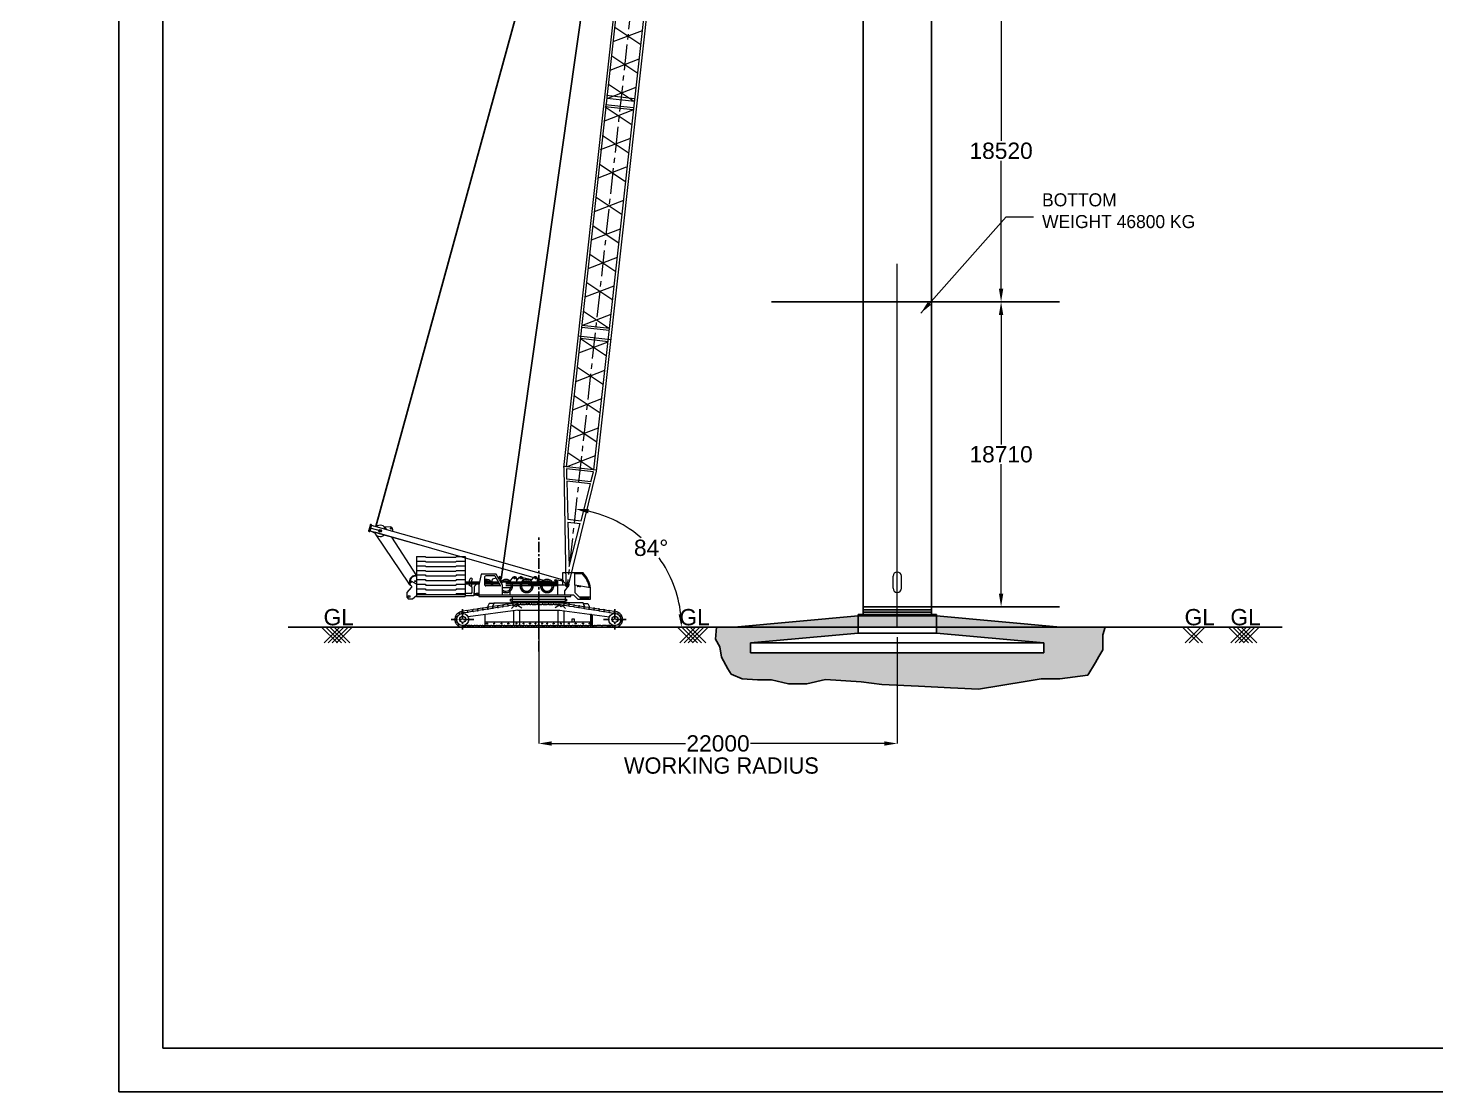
# Model space of a CAD drawing. Header units: millimetres. Extents: x -532461 to 503061443, y -184551 to 137919.
# Drawn here: x -285112 to -198734, y -184551 to -119306 of the extents above; entities that cross this region are included whole.
import ezdxf

# ---------------------------------------------------------------- set-up
doc = ezdxf.new("R2010")
doc.units = ezdxf.units.MM
doc.linetypes.add('CENTER', pattern=[50.8, 31.75, -6.35, 6.35, -6.35])
doc.linetypes.add('HIDDEN', pattern=[9.525, 6.35, -3.175])
doc.styles.get("Standard").update_dxf_attribs({"font": 'arial.ttf'})
doc.dimstyles.get("Standard").update_dxf_attribs({"dimtxt": 1000, "dimasz": 800, "dimexe": 0.18, "dimexo": 600, "dimgap": 100, "dimtad": 0, "dimtih": 1, "dimtoh": 1, "dimdec": 0, "dimzin": 0, "dimdsep": 46, "dimtxsty": 'Standard', "dimcen": 0.09, "dimadec": 0, "dimazin": 0, "dimtfac": 1, "dimtdec": 0, "dimtofl": 0, "dimtmove": 0, "dimatfit": 3, "dimfxl": 1, "dimtolj": 1, "dimtzin": 0, "dimlwd": 5, "dimlwe": 5, "dimarcsym": 0})
pattern_1 = [(37.5, (155281.204, 0), (-3.200063, 97.882647), [0, -77.216, 0, -86.36, 0, -82.55]), (7.5, (155281.2, 0), (89.904657, 143.36502), [0, -41.656, 0, -69.596, 0, -26.67]), (327.5, (155218.72, 0), (158.198474, 0.287437), [0, -25.4, 0, -91.44, 0, -119.38]), (317.5, (155218.72, 0), (152.71129, 44.585865), [0, -12.7, 0, -59.944, 0, -68.58])]

# ---------------------------------------------------------------- blocks, each defined once
blk = doc.blocks.new('*D22')
at = {"color": 0, "lineweight": 5, "ltscale": 50, "transparency": 16777216}
for p, q in [((-253780, -156654), (-253780, -163185)), ((-231780, -156654), (-231780, -163185)), ((-252980, -163184), (-244768, -163184)), ((-232580, -163184), (-240791, -163184))]:
    blk.add_line(p, q, dxfattribs=at)
at = {"color": 0, "ltscale": 50, "transparency": 16777216}
for points in [[(-252980, -163051), (-252980, -163318), (-253780, -163184)], [(-232580, -163051), (-232580, -163318), (-231780, -163184)]]:
    blk.add_solid(points, dxfattribs=at)
at = {"layer": 'Defpoints', "color": 0, "ltscale": 50, "transparency": 16777216}
for p in [(-253780, -156054), (-231780, -156054), (-253780, -163184)]:
    blk.add_point(p, dxfattribs=at)
at = {"color": 0, "ltscale": 50, "transparency": 16777216, "insert": (-242780, -163184), "char_height": 1000, "attachment_point": 5}
blk.add_mtext('\\A1;22000', dxfattribs=at)
blk = doc.blocks.new('LR 1400 2 crawler cran')
at = {"color": 7, "lineweight": 18, "ltscale": 50}
for p, q in [((-97753, 7457), (-97827, 7181)), ((-97682, 7438), (-97756, 7162)), ((-97062, 7112), (-97754, 7309)), ((-94757, 6273), (-97752, 7125)), ((-92946, 6126), (-97660, 7466)), ((-97654, 7097), (-97452, 6987)), ((-97557, 7437), (-97327, 7424)), ((-87109, 4095), (-97462, 7045)), ((-96915, 7402), (-96501, 7379)), ((-96865, 7351), (-96723, 7200)), ((-96371, 7235), (-96381, 7103)), ((-95367, 3924), (-97379, 6884)), ((-96436, 6753), (-94915, 4383)), ((-86021, 4152), (-92946, 6126)), ((-94915, 5563), (-94915, 3113)), ((-94915, 5563), (-94378, 5563)), ((-94915, 5279), (-94378, 5279)), ((-94378, 5563), (-94341, 5512)), ((-94378, 5279), (-94341, 5228)), ((-94341, 5512), (-92488, 5512)), ((-94341, 5228), (-92488, 5228)), ((-92451, 5563), (-92488, 5512)), ((-92451, 5279), (-92488, 5228)), ((-92451, 5563), (-91915, 5563)), ((-92451, 5279), (-91915, 5279)), ((-91915, 5563), (-91915, 3113)), ((-94915, 4995), (-94378, 4995)), ((-94915, 4711), (-94378, 4711)), ((-94915, 4427), (-94378, 4427)), ((-94378, 4995), (-94341, 4944)), ((-94378, 4711), (-94341, 4660)), ((-94378, 4427), (-94341, 4376)), ((-94341, 4944), (-92488, 4944)), ((-94341, 4660), (-92488, 4660)), ((-94341, 4376), (-92488, 4376)), ((-92451, 4995), (-92488, 4944)), ((-92451, 4711), (-92488, 4660)), ((-92451, 4427), (-92488, 4376)), ((-92451, 4995), (-91915, 4995)), ((-92451, 4711), (-91915, 4711)), ((-92451, 4427), (-91915, 4427)), ((-90931, 4487), (-91078, 3813)), ((-90017, 4487), (-90931, 4487)), ((-90707, 3804), (-90707, 4331)), ((-90116, 4378), (-90649, 4378)), ((-89752, 3792), (-90075, 4356)), ((-89632, 3811), (-90017, 4487)), ((-89909, 4298), (-89837, 4323)), ((-85937, 3813), (-85937, 4586)), ((-85937, 4586), (-84709, 4586)), ((-85191, 3813), (-85191, 4509)), ((-85191, 4509), (-84734, 4509)), ((-95487, 3349), (-95209, 3667)), ((-95324, 4015), (-95382, 3893)), ((-95365, 3835), (-95382, 3893)), ((-95209, 3748), (-95365, 3835)), ((-95324, 4015), (-95236, 4039)), ((-94915, 3859), (-95236, 4039)), ((-95209, 3748), (-95209, 3667)), ((-94915, 4143), (-94378, 4143)), ((-94915, 3859), (-94378, 3859)), ((-94915, 3575), (-94378, 3575)), ((-94378, 4143), (-94341, 4092)), ((-94378, 3859), (-94341, 3808)), ((-94378, 3575), (-94341, 3524)), ((-94341, 4092), (-92488, 4092)), ((-94341, 3808), (-92488, 3808)), ((-94341, 3524), (-92488, 3524)), ((-92451, 4143), (-92488, 4092)), ((-92451, 3859), (-92488, 3808)), ((-92451, 3575), (-92488, 3524)), ((-92451, 4143), (-91915, 4143)), ((-92451, 3859), (-91915, 3859)), ((-92451, 3575), (-91915, 3575)), ((-91038, 3994), (-91915, 3994)), ((-91668, 4072), (-91668, 3752)), ((-91509, 3674), (-91606, 3752)), ((-91561, 4254), (-91471, 4162)), ((-91540, 4065), (-91540, 3699)), ((-91509, 3674), (-91509, 3340)), ((-91375, 3674), (-91375, 3346)), ((-91078, 3813), (-91078, 3113)), ((-89868, 3994), (-90707, 3994)), ((-89771, 3760), (-90664, 3760)), ((-90272, 3994), (-90272, 4118)), ((-90219, 4191), (-90020, 4260)), ((-89737, 3995), (-89737, 4251)), ((-86258, 3994), (-89736, 3994)), ((-89632, 3208), (-89632, 3811)), ((-89632, 3652), (-89160, 3652)), ((-89160, 3208), (-89160, 3652)), ((-89149, 4058), (-88968, 4286)), ((-88769, 4058), (-88588, 4286)), ((-88769, 4227), (-88769, 3994)), ((-87818, 4137), (-88394, 4248)), ((-88389, 4227), (-88389, 3994)), ((-87881, 4058), (-87700, 4286)), ((-87501, 4227), (-87501, 3994)), ((-87198, 4018), (-87501, 4076)), ((-86062, 4076), (-86390, 4139)), ((-86258, 4048), (-86390, 4073)), ((-86258, 4051), (-86258, 3208)), ((-85808, 3460), (-85585, 3734)), ((-85808, 3208), (-85808, 3460)), ((-84222, 3632), (-85191, 3813)), ((-85191, 3813), (-85191, 3352)), ((-85018, 3747), (-84866, 3719)), ((-84885, 3712), (-84996, 3733)), ((-84888, 3733), (-84992, 3753)), ((-84871, 3738), (-84857, 3738)), ((-84866, 3701), (-84856, 3701)), ((-84857, 3738), (-84857, 3701)), ((-84222, 2954), (-84222, 3632)), ((-95487, 3044), (-95487, 3349)), ((-95487, 3044), (-95416, 2967)), ((-95416, 2967), (-95155, 2967)), ((-95155, 2967), (-94915, 3174)), ((-94915, 3291), (-94378, 3291)), ((-94915, 3240), (-91915, 3240)), ((-94915, 3113), (-91915, 3113)), ((-94378, 3291), (-94341, 3240)), ((-92451, 3291), (-92488, 3240)), ((-92451, 3291), (-91915, 3291)), ((-91398, 3151), (-91915, 3151)), ((-91567, 3283), (-91881, 3283)), ((-91398, 3346), (-91398, 3151)), ((-91398, 3346), (-91375, 3346)), ((-91398, 3248), (-91078, 3248)), ((-91350, 3296), (-91219, 3296)), ((-91350, 3200), (-91219, 3200)), ((-91175, 3314), (-91078, 3314)), ((-91175, 3183), (-91078, 3183)), ((-91078, 3208), (-85446, 3208)), ((-91078, 3113), (-90965, 3113)), ((-90965, 3113), (-85785, 3113)), ((-90454, 2688), (-90527, 2509)), ((-90191, 2688), (-90454, 2688)), ((-90154, 2660), (-90265, 2484)), ((-90191, 2688), (-90154, 2660)), ((-90154, 2728), (-88684, 2728)), ((-90154, 2728), (-90154, 2660)), ((-89343, 2630), (-89571, 2594)), ((-89290, 2545), (-89302, 2620)), ((-89035, 2679), (-89262, 2643)), ((-89155, 2943), (-85692, 2943)), ((-89155, 2943), (-89155, 2812)), ((-89053, 2812), (-89155, 2812)), ((-89082, 2701), (-89082, 2765)), ((-89053, 2765), (-89082, 2765)), ((-88882, 2593), (-89072, 2366)), ((-89053, 2812), (-85793, 2812)), ((-89053, 2765), (-85793, 2765)), ((-89045, 3113), (-89045, 2797)), ((-88981, 2594), (-88993, 2668)), ((-88780, 2719), (-88957, 2691)), ((-88756, 2613), (-88947, 2583)), ((-88822, 2602), (-88763, 2611)), ((-88763, 2611), (-88450, 2415)), ((-88725, 2781), (-88748, 2781)), ((-88741, 2725), (-88741, 2725)), ((-88727, 2634), (-88738, 2709)), ((-88725, 2781), (-88725, 2728)), ((-88725, 2781), (-86117, 2781)), ((-84688, 2728), (-88725, 2728)), ((-88620, 2727), (-88707, 2727)), ((-88620, 2619), (-88690, 2619)), ((-88526, 2710), (-88526, 2635)), ((-88432, 2727), (-88281, 2727)), ((-88432, 2619), (-88281, 2619)), ((-88187, 2710), (-88187, 2635)), ((-88187, 2710), (-88187, 2635)), ((-88094, 2727), (-87943, 2727)), ((-87943, 2619), (-88094, 2619)), ((-87849, 2710), (-87849, 2635)), ((-87755, 2727), (-87604, 2727)), ((-87755, 2619), (-87604, 2619)), ((-87510, 2710), (-87510, 2635)), ((-87510, 2710), (-87510, 2635)), ((-87266, 2727), (-87416, 2727)), ((-87416, 2619), (-87266, 2619)), ((-87172, 2710), (-87172, 2635)), ((-87078, 2727), (-86927, 2727)), ((-87078, 2619), (-86927, 2619)), ((-86833, 2710), (-86833, 2635)), ((-86833, 2710), (-86833, 2635)), ((-86739, 2727), (-86588, 2727)), ((-86739, 2619), (-86588, 2619)), ((-86495, 2710), (-86495, 2635)), ((-86401, 2727), (-86250, 2727)), ((-86401, 2619), (-86250, 2619)), ((-86079, 2611), (-86393, 2415)), ((-86156, 2635), (-86156, 2710)), ((-86156, 2619), (-86156, 2619)), ((-86117, 2781), (-86117, 2728)), ((-86094, 2781), (-86117, 2781)), ((-86090, 2613), (-85896, 2583)), ((-86075, 2721), (-85889, 2692)), ((-85961, 2593), (-85770, 2366)), ((-85861, 2594), (-85849, 2668)), ((-85807, 2679), (-85580, 2643)), ((-85692, 2812), (-85793, 2812)), ((-85765, 2765), (-85793, 2765)), ((-85785, 3113), (-85785, 2797)), ((-85785, 3113), (-85446, 3113)), ((-85765, 2701), (-85765, 2765)), ((-85692, 2943), (-85692, 2812)), ((-85552, 2545), (-85541, 2620)), ((-85499, 2630), (-85271, 2594)), ((-85446, 3113), (-85446, 3208)), ((-85446, 3208), (-85263, 3208)), ((-85263, 3208), (-85011, 2954)), ((-85191, 3352), (-84926, 3085)), ((-85011, 2954), (-84222, 2954)), ((-84926, 3085), (-84222, 3085)), ((-84860, 3085), (-84860, 2954)), ((-84860, 3022), (-84344, 3022)), ((-84688, 2728), (-84688, 2660)), ((-84651, 2688), (-84688, 2660)), ((-84688, 2660), (-84578, 2484)), ((-84651, 2688), (-84388, 2688)), ((-84388, 2688), (-84315, 2509)), ((-84344, 3085), (-84344, 2954)), ((-92415, 1848), (-92499, 1884)), ((-92254, 2045), (-92288, 2112)), ((-92064, 2108), (-92075, 2182)), ((-91811, 2240), (-92039, 2204)), ((-91786, 2134), (-91997, 2101)), ((-91757, 2155), (-91769, 2230)), ((-88694, 2268), (-91741, 1868)), ((-91503, 2289), (-91730, 2253)), ((-91478, 2183), (-91723, 2144)), ((-91449, 2204), (-91461, 2279)), ((-91194, 2337), (-91422, 2302)), ((-91169, 2231), (-91415, 2193)), ((-91141, 2253), (-91152, 2327)), ((-90886, 2386), (-91113, 2350)), ((-90861, 2280), (-91106, 2241)), ((-90832, 2302), (-90844, 2376)), ((-90577, 2435), (-90805, 2399)), ((-90553, 2329), (-90798, 2290)), ((-90707, 2004), (-90707, 1330)), ((-90524, 2350), (-90535, 2425)), ((-90527, 2509), (-90527, 2439)), ((-90269, 2484), (-90496, 2448)), ((-90244, 2378), (-90490, 2339)), ((-90215, 2399), (-90227, 2474)), ((-89960, 2532), (-90188, 2496)), ((-89936, 2426), (-90181, 2388)), ((-89907, 2448), (-89919, 2522)), ((-89652, 2581), (-89879, 2545)), ((-89628, 2475), (-89873, 2436)), ((-89598, 2497), (-89610, 2571)), ((-89596, 2480), (-89596, 2480)), ((-89318, 2524), (-89564, 2485)), ((-89287, 2529), (-89287, 2529)), ((-89010, 2573), (-89256, 2534)), ((-88979, 2577), (-88979, 2578)), ((-88953, 2234), (-88953, 1323)), ((-88694, 2268), (-86114, 2268)), ((-88583, 2268), (-88583, 1321)), ((-86242, 2268), (-86242, 1321)), ((-86132, 2268), (-83067, 1865)), ((-85872, 2234), (-85872, 1323)), ((-85832, 2572), (-85587, 2534)), ((-85523, 2524), (-85278, 2485)), ((-85244, 2497), (-85232, 2571)), ((-85215, 2475), (-84970, 2436)), ((-85190, 2581), (-84963, 2545)), ((-84936, 2448), (-84924, 2522)), ((-84907, 2426), (-84661, 2388)), ((-84882, 2532), (-84654, 2496)), ((-84627, 2399), (-84615, 2473)), ((-84598, 2378), (-84353, 2339)), ((-84578, 2484), (-84346, 2448)), ((-84319, 2350), (-84307, 2425)), ((-84315, 2509), (-84315, 2443)), ((-84290, 2329), (-84044, 2290)), ((-84265, 2435), (-84038, 2399)), ((-84231, 2004), (-84231, 1515)), ((-84176, 2004), (-84231, 2004)), ((-84176, 2004), (-84176, 1515)), ((-84118, 2004), (-84118, 1330)), ((-84010, 2302), (-83998, 2376)), ((-83981, 2280), (-83736, 2241)), ((-83956, 2386), (-83729, 2350)), ((-83702, 2253), (-83690, 2327)), ((-83673, 2232), (-83427, 2193)), ((-83648, 2338), (-83421, 2302)), ((-83393, 2204), (-83382, 2279)), ((-83365, 2183), (-83119, 2144)), ((-83340, 2289), (-83112, 2253)), ((-83085, 2156), (-83073, 2230)), ((-83056, 2134), (-82810, 2095)), ((-83031, 2240), (-82804, 2204)), ((-82776, 2107), (-82765, 2181)), ((-82748, 2085), (-82664, 2066)), ((-82719, 2191), (-82647, 2174)), ((-82554, 2045), (-82519, 2112)), ((-82377, 1855), (-82308, 1884)), ((-92432, 1604), (-92521, 1580)), ((-92296, 1404), (-92351, 1330)), ((-92296, 1404), (-92351, 1330)), ((-92074, 1330), (-91880, 1330)), ((-92074, 1330), (-92074, 1221)), ((-91980, 1221), (-91880, 1221)), ((-91602, 1313), (-91602, 1238)), ((-91509, 1330), (-91358, 1330)), ((-91509, 1221), (-91358, 1221)), ((-91264, 1313), (-91264, 1238)), ((-91170, 1330), (-91019, 1330)), ((-91170, 1221), (-91019, 1221)), ((-90925, 1313), (-90925, 1238)), ((-90831, 1330), (-90681, 1330)), ((-90831, 1221), (-90681, 1221)), ((-90707, 1551), (-84118, 1551)), ((-90587, 1313), (-90587, 1238)), ((-90493, 1330), (-90342, 1330)), ((-90493, 1221), (-90342, 1221)), ((-90248, 1313), (-90248, 1238)), ((-90154, 1330), (-90003, 1330)), ((-90154, 1221), (-90003, 1221)), ((-89910, 1313), (-89910, 1238)), ((-89910, 1313), (-89910, 1238)), ((-89816, 1330), (-89665, 1330)), ((-89816, 1221), (-89665, 1221)), ((-89571, 1313), (-89571, 1238)), ((-89477, 1330), (-89326, 1330)), ((-89477, 1221), (-89326, 1221)), ((-89232, 1313), (-89232, 1238)), ((-89139, 1330), (-88988, 1330)), ((-89139, 1221), (-88988, 1221)), ((-88894, 1313), (-88894, 1238)), ((-88800, 1330), (-88649, 1330)), ((-88800, 1221), (-88649, 1221)), ((-88555, 1313), (-88555, 1238)), ((-88555, 1313), (-88555, 1238)), ((-88461, 1330), (-88311, 1330)), ((-88461, 1221), (-88311, 1221)), ((-88217, 1313), (-88217, 1238)), ((-88123, 1330), (-87972, 1330)), ((-88123, 1221), (-87972, 1221)), ((-87878, 1313), (-87878, 1238)), ((-87878, 1313), (-87878, 1238)), ((-87784, 1330), (-87633, 1330)), ((-87784, 1221), (-87633, 1221)), ((-87540, 1313), (-87540, 1238)), ((-87446, 1330), (-87380, 1330)), ((-87446, 1221), (-87380, 1221)), ((-87286, 1313), (-87286, 1238)), ((-87192, 1330), (-87041, 1330)), ((-87192, 1221), (-87041, 1221)), ((-86947, 1313), (-86947, 1238)), ((-86947, 1313), (-86947, 1238)), ((-86853, 1330), (-86702, 1330)), ((-86853, 1221), (-86702, 1221)), ((-86609, 1313), (-86609, 1238)), ((-86515, 1330), (-86364, 1330)), ((-86515, 1221), (-86364, 1221)), ((-86270, 1313), (-86270, 1238)), ((-86270, 1313), (-86270, 1238)), ((-86176, 1330), (-86025, 1330)), ((-86176, 1221), (-86025, 1221)), ((-85931, 1313), (-85931, 1238)), ((-85838, 1330), (-85687, 1330)), ((-85838, 1221), (-85687, 1221)), ((-85593, 1313), (-85593, 1238)), ((-85499, 1330), (-85348, 1330)), ((-85499, 1221), (-85348, 1221)), ((-85254, 1313), (-85254, 1238)), ((-85160, 1330), (-85010, 1330)), ((-85160, 1221), (-85010, 1221)), ((-84916, 1313), (-84916, 1238)), ((-84916, 1313), (-84916, 1238)), ((-84822, 1330), (-84671, 1330)), ((-84822, 1221), (-84671, 1221)), ((-84577, 1313), (-84577, 1238)), ((-84483, 1330), (-84332, 1330)), ((-84483, 1221), (-84332, 1221)), ((-84239, 1313), (-84239, 1238)), ((-84231, 1473), (-84231, 1316)), ((-84195, 1494), (-84214, 1494)), ((-84176, 1473), (-84176, 1330)), ((-84145, 1330), (-83994, 1330)), ((-84145, 1221), (-83994, 1221)), ((-83900, 1313), (-83900, 1238)), ((-83637, 1330), (-83788, 1330)), ((-83637, 1221), (-83788, 1221)), ((-83543, 1313), (-83543, 1238)), ((-83299, 1330), (-83449, 1330)), ((-83299, 1221), (-83449, 1221)), ((-83205, 1313), (-83205, 1238)), ((-82927, 1330), (-82827, 1330)), ((-82927, 1221), (-82827, 1221)), ((-82734, 1313), (-82734, 1238)), ((-82501, 1390), (-82456, 1330)), ((-82359, 1600), (-82287, 1580))]:
    blk.add_line(p, q, dxfattribs=at)
at = {"linetype": 'CENTER', "ltscale": 20}
for p, q in [((-87404, -265), (-87404, 6775)), ((-92074, 2326), (-92074, 1089)), ((-82732, 2326), (-82732, 1089)), ((-91379, 1701), (-92770, 1701)), ((-82038, 1701), (-83429, 1701))]:
    blk.add_line(p, q, dxfattribs=at)
at = {"color": 7, "linetype": 'HIDDEN', "lineweight": 18, "ltscale": 500}
for p, q in [((-91055, 3919), (-91915, 3919)), ((-91067, 3861), (-91915, 3861)), ((-89825, 3919), (-90707, 3919)), ((-89792, 3861), (-90707, 3861)), ((-86258, 3919), (-89693, 3919)), ((-86258, 3861), (-89661, 3861)), ((-86258, 3752), (-89632, 3752))]:
    blk.add_line(p, q, dxfattribs=at)
at = {"color": 251, "lineweight": 18, "ltscale": 50}
blk.add_line((-85655, 3813), (-88057, 3813), dxfattribs=at)
at = {"color": 7, "ltscale": 50}
for p, q in [((-88748, 2781), (-88748, 2812)), ((-86094, 2781), (-86094, 2812))]:
    blk.add_line(p, q, dxfattribs=at)
for p, q in [((-91997, 2101), (-92028, 2096)), ((-91786, 1313), (-91786, 1238)), ((-91725, 1330), (-91658, 1330)), ((-91725, 1221), (-91658, 1221)), ((-83082, 1330), (-83149, 1330)), ((-83082, 1221), (-83149, 1221)), ((-83021, 1313), (-83021, 1238))]:
    blk.add_line(p, q)
at = {"color": 7, "lineweight": 18, "ltscale": 50}
blk.add_lwpolyline([(-85216, 1710), (-85381, 1710), (-85381, 1559), (-85216, 1559)], close=True, dxfattribs=at)
for centre, radius in [((-97800, 7138), 12.1), ((-97708, 7480), 12.1), ((-97136, 7134), 82.7), ((-96477, 7279), 30.7), ((-95310, 3884), 28.1), ((-95263, 3985), 28.1), ((-94986, 4043), 34.3), ((-89818, 4248), 26.6), ((-88875, 4227), 40.2), ((-88496, 4227), 40.2), ((-87603, 4227), 40.2), ((-86390, 4106), 32.7), ((-85987, 4085), 26.5), ((-85655, 3813), 74), ((-85655, 3813), 43.9), ((-85018, 3747), 6.43), ((-95364, 3107), 55.4), ((-88812, 2534), 69.3), ((-86031, 2534), 69.3), ((-92074, 1701), 371), ((-92074, 1701), 188), ((-82734, 1701), 371), ((-82734, 1701), 188), ((-90580, 1449), 32.7), ((-90134, 1449), 32.7), ((-89687, 1449), 32.7), ((-89272, 1449), 32.7), ((-88771, 1449), 32.7), ((-88335, 1449), 32.7), ((-87939, 1449), 32.7), ((-87600, 1449), 32.7), ((-87200, 1449), 32.7), ((-86886, 1449), 32.7), ((-86490, 1449), 32.7), ((-86055, 1449), 32.7), ((-85553, 1449), 32.7), ((-85138, 1449), 32.7), ((-84691, 1449), 32.7), ((-84279, 1449), 32.7)]:
    blk.add_circle(centre, radius, dxfattribs=at)
for centre, radius, start, end in [((-97800, 7138), 50.2, 122.52126, 27.47874), ((-97708, 7480), 50.2, 302.52126, 207.47874), ((-97136, 7134), 348, 194.67406, 313.57838), ((-97136, 7134), 348, 14.67406, 133.57838), ((-96516, 7235), 144, 359.7096, 85.7599), ((-94986, 4043), 348, 78.13212, 187.27267), ((-94986, 4043), 312, 76.75086, 183.73204), ((-90645, 4314), 63.6, 93.06571, 165.22927), ((-90118, 4326), 51.6, 35.45251, 88.47722), ((-89813, 4249), 76.8, 358.68417, 110.33028), ((-88881, 4212), 114, 7.59696, 143.55291), ((-88501, 4212), 114, 7.59696, 143.55291), ((-87614, 4212), 114, 7.59696, 143.55291), ((-85808, 3423), 1528, 8.3851, 45.29305), ((-85808, 3423), 1600, 7.48998, 46.60927), ((-91428, 4052), 241, 123.34874, 175.2533), ((-91419, 4044), 253, 190.44948, 191.21883), ((-91404, 4041), 138, 118.92036, 170.06183), ((-91041, 3545), 358, 117.94555, 158.76545), ((-90654, 3812), 53.1, 187.86893, 280.42827), ((-90623, 3752), 320, 49.10279, 103.00551), ((-90623, 3752), 406, 36.56663, 99.73386), ((-90171, 4100), 102, 117.84526, 169.92018), ((-89769, 3780), 20.8, 265.55185, 33.0296), ((-89416, 3752), 406, 36.56663, 142.65085), ((-89416, 3752), 320, 49.10279, 130.89721), ((-88148, 3752), 406, 36.56663, 126.32941), ((-88148, 3752), 320, 49.10279, 130.89721), ((-86891, 3752), 406, 36.56663, 143.43337), ((-86891, 3752), 320, 49.10279, 130.89721), ((-85987, 4085), 75.8, 8.95306, 186.85971), ((-85698, 4131), 217, 189.23289, 281.58665), ((-85655, 3813), 106, 311.6836, 90), ((-85655, 3813), 106, 311.6836, 316.02381), ((-85018, 3747), 19.8, 21.26228, 317.54545), ((-85018, 3747), 12.9, 64.14383, 274.66391), ((-85015, 3598), 136, 81.80277, 91.34139), ((-84961, 3885), 136, 247.46635, 257.00496), ((-84887, 3746), 12.8, 253.07693, 302.64316), ((-84888, 3700), 12.8, 36.16458, 85.7308), ((-84871, 3725), 13.2, 90, 131.61131), ((-84866, 3714), 13.2, 207.19642, 269.80889), ((-84871, 3725), 13.2, 68.99885, 69.12447), ((-91844, 3345), 72.2, 189.8337, 239.24296), ((-91568, 3342), 59, 271.14627, 1.67132), ((-91350, 3248), 47.9, 90, 270), ((-91104, 3248), 124, 157.38216, 202.61784), ((-91175, 3248), 65.4, 90, 132.9283), ((-91175, 3248), 65.4, 227.0717, 270), ((-89557, 2526), 68.9, 101.41761, 139.87328), ((-89338, 2561), 68.9, 58.12672, 94.70367), ((-89249, 2575), 68.9, 101.41761, 139.87328), ((-89029, 2610), 68.9, 58.12672, 94.70367), ((-89017, 2612), 40.1, 279.64951, 333.30966), ((-88941, 2624), 68.9, 103.6693, 139.87328), ((-88953, 2622), 40.3, 224.73297, 278.31267), ((-88775, 2650), 68.9, 58.25804, 94.39989), ((-88763, 2652), 40.3, 279.76044, 333.26655), ((-88703, 2685), 42.3, 94.75189, 146.05096), ((-88690, 2669), 49.9, 223.32024, 269.99826), ((-88632, 2387), 340, 71.82403, 87.93024), ((-88632, 2959), 340, 272.06976, 288.17597), ((-88420, 2387), 340, 92.06976, 108.17597), ((-88420, 2959), 340, 251.82403, 267.93024), ((-88294, 2387), 340, 71.82403, 87.93024), ((-88294, 2959), 340, 272.06976, 288.17597), ((-88081, 2387), 340, 92.06976, 108.17597), ((-88081, 2959), 340, 251.82403, 267.93024), ((-87955, 2387), 340, 71.82403, 87.93024), ((-87955, 2959), 340, 272.06976, 288.17597), ((-87743, 2387), 340, 92.06976, 108.17597), ((-87743, 2959), 340, 251.82403, 267.93024), ((-87616, 2387), 340, 71.82403, 87.93024), ((-87616, 2959), 340, 272.06976, 288.17597), ((-87404, 2387), 340, 92.06976, 108.17597), ((-87404, 2959), 340, 251.82403, 267.93024), ((-87278, 2387), 340, 71.82403, 87.93024), ((-87278, 2959), 340, 272.06976, 288.17597), ((-87066, 2387), 340, 92.06976, 108.17597), ((-87066, 2959), 340, 251.82403, 267.93024), ((-86939, 2387), 340, 71.82403, 87.93024), ((-86939, 2959), 340, 272.06976, 288.17597), ((-86727, 2387), 340, 92.06976, 108.17597), ((-86727, 2959), 340, 251.82403, 267.93024), ((-86601, 2387), 340, 71.82403, 87.93024), ((-86601, 2959), 340, 272.06976, 288.17597), ((-86388, 2387), 340, 92.06976, 108.17597), ((-86388, 2959), 340, 251.82403, 267.93024), ((-86262, 2387), 340, 71.82403, 87.93024), ((-86262, 2959), 340, 272.06976, 288.17597), ((-86098, 2578), 145, 81.09747, 113.62816), ((-86052, 2837), 227, 242.61557, 260.23425), ((-85890, 2622), 40.4, 261.20208, 315.23142), ((-85901, 2625), 67.2, 40.0044, 80.30673), ((-85825, 2612), 40.3, 206.73418, 260.10712), ((-85813, 2610), 68.9, 85.29633, 121.74196), ((-85593, 2575), 68.9, 40.12672, 79.50414), ((-85505, 2563), 66.9, 85.02314, 122.68119), ((-85285, 2526), 68.9, 40.12672, 79.50414), ((-92074, 1701), 480, 160.21363, 190.07141), ((-92492, 1849), 36.5, 101.09137, 155.21888), ((-92468, 1904), 36.5, 158.2457, 212.37321), ((-92074, 1701), 480, 121.59772, 153.25095), ((-92428, 1882), 27.4, 266.26556, 321.26977), ((-92449, 1835), 27.4, 352.19481, 47.19902), ((-92305, 2076), 39.8, 64.9723, 120.01602), ((-92249, 2105), 39.8, 115.22908, 170.27281), ((-92275, 2039), 22.4, 294.96815, 14.91754), ((-92236, 2060), 22.4, 220.32757, 300.27696), ((-92111, 2126), 65.8, 57.44536, 95.73434), ((-92100, 2126), 40.2, 277.84602, 333.10147), ((-92025, 2140), 65.8, 101.85674, 140.14572), ((-92035, 2136), 40.2, 224.48962, 279.74506), ((-91805, 2171), 68.9, 58.12672, 97.50414), ((-91793, 2173), 40.2, 278.05048, 333.30592), ((-91716, 2185), 68.9, 100.49586, 139.87328), ((-91729, 2183), 39.5, 224.18606, 278.29023), ((-91497, 2220), 68.9, 58.12672, 94.70367), ((-91485, 2222), 40.2, 280.37233, 333.29626), ((-91408, 2234), 68.9, 100.49586, 139.87328), ((-91421, 2232), 39.5, 224.18606, 278.29023), ((-91189, 2269), 68.9, 58.12672, 97.50414), ((-91176, 2271), 40.2, 278.05048, 333.30592), ((-91100, 2283), 68.9, 100.49586, 139.87328), ((-91112, 2281), 39.5, 224.18606, 278.29023), ((-90880, 2318), 68.9, 58.12672, 94.70367), ((-90868, 2320), 40.2, 280.37233, 333.29626), ((-90791, 2332), 68.9, 100.49586, 139.87328), ((-90804, 2329), 39.5, 224.18606, 278.29023), ((-90572, 2366), 68.9, 58.12672, 97.50414), ((-90560, 2369), 40.2, 278.05048, 333.30592), ((-90483, 2380), 68.9, 100.49586, 139.87328), ((-90495, 2378), 39.5, 224.18606, 278.29023), ((-90263, 2415), 68.9, 58.12672, 94.70367), ((-90251, 2417), 40.2, 277.05781, 333.28113), ((-90174, 2429), 68.9, 100.49586, 139.87328), ((-90187, 2427), 39.5, 224.18606, 278.29023), ((-89955, 2464), 68.9, 58.12672, 97.50414), ((-89943, 2466), 40.1, 278.39248, 333.31046), ((-89866, 2478), 68.9, 100.49586, 139.87328), ((-89878, 2475), 39.5, 224.18606, 278.29023), ((-89646, 2512), 68.9, 58.12672, 94.70367), ((-89634, 2515), 40.1, 278.64634, 333.31249), ((-89570, 2524), 39.5, 224.18606, 278.29023), ((-89326, 2563), 40.2, 277.46656, 333.29344), ((-89261, 2573), 39.5, 224.18606, 278.29023), ((-85581, 2573), 39.7, 261.83829, 315.769), ((-85517, 2563), 40.3, 206.73155, 260.30266), ((-85272, 2524), 39.7, 261.86651, 315.76856), ((-85208, 2515), 40.3, 206.73709, 259.95105), ((-85196, 2514), 66.9, 85.02569, 122.67864), ((-84964, 2476), 39.7, 261.83175, 315.76909), ((-84977, 2478), 68.9, 40.12672, 79.50414), ((-84900, 2466), 40.3, 206.73554, 260.03664), ((-84888, 2466), 66.9, 85.02569, 122.67864), ((-84656, 2427), 39.7, 261.79587, 315.76961), ((-84668, 2429), 68.9, 40.12672, 79.50414), ((-84591, 2417), 40.3, 206.74371, 259.64351), ((-84579, 2417), 66.9, 85.02569, 122.67864), ((-84347, 2378), 39.7, 261.8256, 315.76918), ((-84360, 2380), 68.9, 40.12672, 79.50414), ((-84283, 2369), 40.3, 206.75217, 259.54954), ((-84271, 2368), 66.9, 85.02569, 122.67864), ((-84039, 2329), 39.7, 261.8323, 315.76908), ((-84051, 2332), 68.9, 40.12672, 79.50414), ((-83974, 2320), 40.3, 206.74283, 259.68027), ((-83962, 2320), 66.9, 85.02569, 122.67864), ((-83730, 2281), 39.7, 261.84407, 315.76891), ((-83743, 2283), 68.9, 40.12672, 79.50414), ((-83666, 2271), 40.3, 206.74283, 259.68027), ((-83654, 2271), 66.9, 85.02569, 122.67864), ((-83422, 2232), 39.7, 261.84407, 315.76891), ((-83434, 2234), 68.9, 40.12672, 79.50414), ((-83357, 2222), 40.3, 206.74283, 259.68027), ((-83345, 2222), 66.9, 85.02569, 122.67864), ((-83113, 2183), 39.7, 261.84407, 315.76891), ((-83126, 2185), 68.9, 40.12672, 79.50414), ((-83049, 2174), 40.3, 206.74283, 259.68027), ((-83037, 2173), 66.9, 85.02569, 122.67864), ((-82805, 2135), 39.7, 261.84407, 315.76891), ((-82817, 2137), 68.9, 40.12672, 79.50414), ((-82741, 2124), 39.5, 206.18606, 260.29023), ((-82728, 2123), 68.9, 82.49586, 121.87328), ((-82734, 1701), 480, 66.35262, 79.63106), ((-82571, 2060), 22.4, 239.72304, 319.67243), ((-82532, 2039), 22.4, 165.08246, 245.03185), ((-82734, 1701), 371, 26.12182, 59.54392), ((-82558, 2105), 39.8, 9.72719, 64.77092), ((-82502, 2076), 39.8, 59.98398, 115.0277), ((-82734, 1701), 480, 26.74905, 58.40228), ((-82379, 1882), 27.4, 218.73023, 273.73444), ((-82358, 1835), 27.4, 132.80098, 187.80519), ((-82734, 1701), 371, 349.81722, 20.4136), ((-82339, 1904), 36.5, 327.62679, 21.7543), ((-82315, 1849), 36.5, 24.78112, 78.90863), ((-82734, 1701), 480, 349.92859, 19.78637), ((-92492, 1627), 55.4, 190.00945, 238.45432), ((-92472, 1554), 55.4, 151.94072, 200.38558), ((-92074, 1701), 480, 200.32363, 228.43129), ((-92505, 1633), 66.2, 329.62042, 10.37676), ((-92480, 1542), 66.2, 20.01827, 60.77461), ((-92356, 1389), 58.8, 232.40807, 275.21859), ((-92293, 1342), 58.8, 191.24142, 234.05194), ((-92397, 1367), 93.9, 14.69489, 45.93377), ((-92074, 1701), 480, 238.02872, 258.46978), ((-92303, 1297), 93.9, 60.52624, 91.76512), ((-92141, 1504), 274, 264.11954, 284.316), ((-92146, 1206), 130, 56.12162, 81.46954), ((-91967, 990), 340, 92.06976, 108.17597), ((-91967, 1562), 340, 251.82403, 267.93024), ((-91892, 990), 340, 71.82403, 87.93024), ((-91892, 1562), 340, 272.06976, 288.17597), ((-91496, 990), 340, 92.06976, 108.17597), ((-91496, 1562), 340, 251.82403, 267.93024), ((-91370, 990), 340, 71.82403, 87.93024), ((-91370, 1562), 340, 272.06976, 288.17597), ((-91158, 990), 340, 92.06976, 108.17597), ((-91158, 1562), 340, 251.82403, 267.93024), ((-91031, 990), 340, 71.82403, 87.93024), ((-91031, 1562), 340, 272.06976, 288.17597), ((-90819, 990), 340, 92.06976, 108.17597), ((-90819, 1562), 340, 251.82403, 267.93024), ((-90693, 990), 340, 71.82403, 87.93024), ((-90693, 1562), 340, 272.06976, 288.17597), ((-90481, 990), 340, 92.06976, 108.17597), ((-90481, 1562), 340, 251.82403, 267.93024), ((-90354, 990), 340, 71.82403, 87.93024), ((-90354, 1562), 340, 272.06976, 288.17597), ((-90142, 990), 340, 92.06976, 108.17597), ((-90142, 1562), 340, 251.82403, 267.93024), ((-90016, 990), 340, 71.82403, 87.93024), ((-90016, 1562), 340, 272.06976, 288.17597), ((-89803, 990), 340, 92.06976, 108.17597), ((-89803, 1562), 340, 251.82403, 267.93024), ((-89677, 990), 340, 71.82403, 87.93024), ((-89677, 1562), 340, 272.06976, 288.17597), ((-89465, 990), 340, 92.06976, 108.17597), ((-89465, 1562), 340, 251.82403, 267.93024), ((-89339, 990), 340, 71.82403, 87.93024), ((-89339, 1562), 340, 272.06976, 288.17597), ((-89126, 990), 340, 92.06976, 108.17597), ((-89126, 1562), 340, 251.82403, 267.93024), ((-89000, 990), 340, 71.82403, 87.93024), ((-89000, 1562), 340, 272.06976, 288.17597), ((-88788, 990), 340, 92.06976, 108.17597), ((-88788, 1562), 340, 251.82403, 267.93024), ((-88661, 990), 340, 71.82403, 87.93024), ((-88661, 1562), 340, 272.06976, 288.17597), ((-88449, 990), 340, 92.06976, 108.17597), ((-88449, 1562), 340, 251.82403, 267.93024), ((-88323, 990), 340, 71.82403, 87.93024), ((-88323, 1562), 340, 272.06976, 288.17597), ((-88110, 990), 340, 92.06976, 108.17597), ((-88110, 1562), 340, 251.82403, 267.93024), ((-87984, 990), 340, 71.82403, 87.93024), ((-87984, 1562), 340, 272.06976, 288.17597), ((-87772, 990), 340, 92.06976, 108.17597), ((-87772, 1562), 340, 251.82403, 267.93024), ((-87646, 990), 340, 71.82403, 87.93024), ((-87646, 1562), 340, 272.06976, 288.17597), ((-87433, 990), 340, 92.06976, 108.17597), ((-87433, 1562), 340, 251.82403, 267.93024), ((-87392, 990), 340, 71.82403, 87.93024), ((-87392, 1562), 340, 272.06976, 288.17597), ((-87180, 990), 340, 92.06976, 108.17597), ((-87180, 1562), 340, 251.82403, 267.93024), ((-87053, 990), 340, 71.82403, 87.93024), ((-87053, 1562), 340, 272.06976, 288.17597), ((-86841, 990), 340, 92.06976, 108.17597), ((-86841, 1562), 340, 251.82403, 267.93024), ((-86715, 990), 340, 71.82403, 87.93024), ((-86715, 1562), 340, 272.06976, 288.17597), ((-86502, 990), 340, 92.06976, 108.17597), ((-86502, 1562), 340, 251.82403, 267.93024), ((-86376, 990), 340, 71.82403, 87.93024), ((-86376, 1562), 340, 272.06976, 288.17597), ((-86164, 990), 340, 92.06976, 108.17597), ((-86164, 1562), 340, 251.82403, 267.93024), ((-86038, 990), 340, 71.82403, 87.93024), ((-86038, 1562), 340, 272.06976, 288.17597), ((-85825, 990), 340, 92.06976, 108.17597), ((-85825, 1562), 340, 251.82403, 267.93024), ((-85699, 990), 340, 71.82403, 87.93024), ((-85699, 1562), 340, 272.06976, 288.17597), ((-85487, 990), 340, 92.06976, 108.17597), ((-85487, 1562), 340, 251.82403, 267.93024), ((-85360, 990), 340, 71.82403, 87.93024), ((-85360, 1562), 340, 272.06976, 288.17597), ((-85148, 990), 340, 92.06976, 108.17597), ((-85148, 1562), 340, 251.82403, 267.93024), ((-85022, 990), 340, 71.82403, 87.93024), ((-85022, 1562), 340, 272.06976, 288.17597), ((-84810, 990), 340, 92.06976, 108.17597), ((-84810, 1562), 340, 251.82403, 267.93024), ((-84683, 990), 340, 71.82403, 87.93024), ((-84683, 1562), 340, 272.06976, 288.17597), ((-84471, 990), 340, 92.06976, 108.17597), ((-84471, 1562), 340, 251.82403, 267.93024), ((-84345, 990), 340, 71.82403, 87.93024), ((-84345, 1562), 340, 272.06976, 288.17597), ((-84132, 990), 340, 92.06976, 108.17597), ((-84132, 1562), 340, 251.82403, 267.93024), ((-84209, 1515), 21.6, 179.15173, 262.07127), ((-84209, 1473), 21.6, 97.92873, 180.84827), ((-84197, 1515), 21.1, 276.69555, 1.30502), ((-84197, 1473), 21.1, 358.69498, 83.30445), ((-84006, 990), 340, 71.82403, 87.93024), ((-84006, 1562), 340, 272.06976, 288.17597), ((-83776, 990), 340, 92.06976, 111.41632), ((-83776, 1562), 340, 248.58368, 267.93024), ((-83649, 990), 340, 71.82403, 87.93024), ((-83649, 1562), 340, 272.06976, 288.17597), ((-83437, 990), 340, 92.06976, 108.17597), ((-83437, 1562), 340, 251.82403, 267.93024), ((-83311, 990), 340, 71.82403, 87.93024), ((-83311, 1562), 340, 272.06976, 288.17597), ((-82915, 990), 340, 92.06976, 108.17597), ((-82915, 1562), 340, 251.82403, 267.93024), ((-82840, 990), 340, 71.82403, 87.93024), ((-82840, 1562), 340, 272.06976, 288.17597), ((-82661, 1206), 130, 98.53046, 123.87838), ((-82666, 1504), 274, 255.684, 275.88046), ((-82734, 1701), 480, 281.53022, 301.97128), ((-82504, 1297), 93.9, 88.23488, 119.47376), ((-82410, 1367), 93.9, 134.06623, 165.30511), ((-82514, 1342), 58.8, 305.94806, 348.75858), ((-82734, 1701), 371, 313.97717, 339.78775), ((-82451, 1389), 58.8, 264.78141, 307.59193), ((-82734, 1701), 480, 311.56871, 339.67637), ((-82327, 1542), 66.2, 119.22539, 159.98173), ((-82302, 1633), 66.2, 169.62324, 210.37958), ((-82316, 1627), 55.4, 301.54568, 349.99055), ((-82335, 1554), 55.4, 339.61442, 28.05928)]:
    blk.add_arc(centre, radius, start, end, dxfattribs=at)
at = {"color": 7, "linetype": 'HIDDEN', "lineweight": 18, "ltscale": 300}
for centre, radius, start, end in [((-90623, 3752), 320, 3.15499, 49.10279), ((-90623, 3752), 406, 2.904, 36.56663), ((-89416, 3752), 406, 161.81998, 178.99601), ((-89416, 3752), 320, 130.89721, 149.36705), ((-89416, 3752), 406, 237.87126, 36.56663), ((-88148, 3752), 406, 126.32941, 36.56663), ((-88148, 3752), 320, 130.89721, 49.10279), ((-86891, 3752), 406, 143.43337, 36.56663), ((-86891, 3752), 320, 130.89721, 49.10279)]:
    blk.add_arc(centre, radius, start, end, dxfattribs=at)
at = {"color": 254, "lineweight": 18, "ltscale": 50}
blk.add_arc((-89416, 3752), 320, 227.56391, 49.10279, dxfattribs=at)
for centre, radius, start, end in [((-91944, 1441), 771, 102.96508, 114.67368), ((-91204, -604), 2833, 108.30319, 109.81909), ((-91700, 1117), 215, 96.8244, 113.82082), ((-91700, 1434), 215, 246.17918, 263.1756), ((-91658, 1228), 102, 56.67541, 89.99852), ((-91658, 1323), 102, 270.00148, 303.32459), ((-83149, 1228), 102, 90.00148, 123.32459), ((-83149, 1323), 102, 236.67541, 269.99852), ((-83108, 1117), 215, 66.17918, 83.1756), ((-83108, 1434), 215, 276.8244, 293.82082)]:
    blk.add_arc(centre, radius, start, end)
blk = doc.blocks.new('Main boom-73.5mtr')
at = {"color": 7, "linetype": 'CENTER', "lineweight": 5, "ltscale": 50}
blk.add_line((7993, 73557), (12, 105), dxfattribs=at)
at = {"color": 7, "lineweight": 18}
for p, q in [((-232, 7210), (4891, 54042)), ((-67, 7252), (5016, 54029)), ((1623, 7068), (6706, 53845)), ((1776, 6992), (6865, 53828)), ((3986, 29280), (2296, 29463)), ((4047, 29838), (2357, 30021)), ((4078, 29662), (2389, 29845)), ((3972, 29151), (2282, 29335)), ((2552, 15616), (862, 15800)), ((2566, 15745), (876, 15928)), ((2650, 15041), (642, 15259)), ((2477, 14930), (788, 15113)), ((-232, 7210), (-79, 64)), ((1782, 7051), (-226, 7269)), ((1598, 6941), (-69, 7122)), ((-69, 7122), (-49, 6495)), ((95, 47), (1776, 6992)), ((1443, 6333), (1598, 6941)), ((1443, 6333), (-49, 6495)), ((1411, 6207), (-45, 6365)), ((-45, 6365), (31, 4029)), ((836, 3941), (1411, 6207)), ((31, 4029), (844, 3941)), ((36, 3864), (124, 1138)), ((36, 3864), (795, 3782)), ((124, 1138), (795, 3782))]:
    blk.add_line(p, q, dxfattribs=at)
at = {"color": 7, "lineweight": 5}
for p, q in [((2768, 33339), (4553, 34029)), ((2863, 34213), (4458, 33156)), ((2578, 31592), (4363, 32282)), ((2673, 32466), (4268, 31409)), ((2389, 29845), (4173, 30535)), ((2484, 30719), (4078, 29662)), ((2188, 28461), (3972, 29151)), ((2282, 29335), (3877, 28278)), ((1998, 26714), (3782, 27404)), ((2093, 27588), (3687, 26531)), ((1808, 24967), (3592, 25657)), ((1903, 25841), (3497, 24784)), ((1636, 22916), (3420, 23606)), ((1731, 23789), (3325, 22732)), ((1446, 21169), (3230, 21859)), ((1541, 22043), (3135, 20985)), ((1256, 19422), (3040, 20112)), ((1351, 20296), (2945, 19239)), ((1066, 17675), (2851, 18365)), ((1161, 18549), (2756, 17492)), ((876, 15928), (2661, 16618)), ((971, 16802), (2566, 15745)), ((693, 14240), (2477, 14930)), ((788, 15113), (2382, 14056)), ((503, 12493), (2287, 13183)), ((598, 13366), (2192, 12309)), ((313, 10746), (2098, 11436)), ((408, 11619), (2003, 10562)), ((119, 8960), (1903, 9650)), ((214, 9833), (1809, 8776)), ((-67, 7252), (1718, 7942)), ((28, 8125), (1623, 7068))]:
    blk.add_line(p, q, dxfattribs=at)
blk.add_circle((0, 0), 106)
at = {"color": 7, "lineweight": 18, "ltscale": 50}
for radius in [74, 43.9]:
    blk.add_circle((0, 0), radius, dxfattribs=at)
blk = doc.blocks.new('*D23')
at = {"color": 0, "lineweight": 5, "transparency": 16777216}
for p, q in [((-229080, -136093), (-225411, -136093)), ((-225411, -136893), (-225411, -144837)), ((-225411, -154003), (-225411, -146058)), ((-229080, -154803), (-225411, -154803))]:
    blk.add_line(p, q, dxfattribs=at)
at = {"color": 0, "transparency": 16777216}
for points in [[(-225545, -136893), (-225278, -136893), (-225411, -136093)], [(-225545, -154003), (-225278, -154003), (-225411, -154803)]]:
    blk.add_solid(points, dxfattribs=at)
at = {"layer": 'Defpoints', "color": 0, "transparency": 16777216}
for p in [(-229680, -136093), (-225411, -136093), (-229680, -154803)]:
    blk.add_point(p, dxfattribs=at)
at = {"color": 0, "transparency": 16777216, "insert": (-225411, -145448), "char_height": 1000, "attachment_point": 5}
blk.add_mtext('\\A1;18710', dxfattribs=at)
blk = doc.blocks.new('*D24')
at = {"color": 0, "lineweight": 5, "transparency": 16777216}
for start, end in [(48.66685, 77.41075), (6.28746, 35.69428)]:
    blk.add_arc((-252317, -156054), 7294, start, end, dxfattribs=at)
at = {"color": 0, "transparency": 16777216}
for points in [[(-250749, -149067), (-250705, -148804), (-251516, -148804)], [(-244934, -155248), (-245200, -155263), (-245023, -156054)]]:
    blk.add_solid(points, dxfattribs=at)
at = {"layer": 'Defpoints', "color": 0, "transparency": 16777216}
for p in [(-243909, -79919), (-245871, -152641), (-252019, -153357), (-269151, -156054), (-241790, -156054)]:
    blk.add_point(p, dxfattribs=at)
at = {"color": 0, "transparency": 16777216, "insert": (-246884, -151188), "char_height": 1000, "attachment_point": 5}
blk.add_mtext('\\A1;84°', dxfattribs=at)
blk = doc.blocks.new('*D26')
at = {"color": 0, "lineweight": 5, "transparency": 16777216}
for p, q in [((-229080, -117573), (-225411, -117573)), ((-225411, -118373), (-225411, -126222)), ((-225411, -135293), (-225411, -127443)), ((-229080, -136093), (-225411, -136093))]:
    blk.add_line(p, q, dxfattribs=at)
at = {"color": 0, "transparency": 16777216}
for points in [[(-225545, -118373), (-225278, -118373), (-225411, -117573)], [(-225545, -135293), (-225278, -135293), (-225411, -136093)]]:
    blk.add_solid(points, dxfattribs=at)
at = {"layer": 'Defpoints', "color": 0, "transparency": 16777216}
for p in [(-229680, -117573), (-229680, -136093), (-225411, -136093)]:
    blk.add_point(p, dxfattribs=at)
at = {"color": 0, "transparency": 16777216, "insert": (-225411, -126833), "char_height": 1000, "attachment_point": 5}
blk.add_mtext('\\A1;18520', dxfattribs=at)

msp = doc.modelspace()

# ---------------------------------------------------------------- hatches: boundary and pattern name
at = {"lineweight": 5}
h = msp.add_hatch(dxfattribs=at)
h.set_pattern_fill('AR-SAND', color=256, scale=2)
h.set_pattern_definition(pattern_1)
h.paths.add_polyline_path([(-241790.3, -156054), (-234179.6, -156054), (-234179.6, -155356.1)])
h.paths.add_polyline_path([(-229379.6, -155356.1), (-229379.6, -156054), (-221769, -156054)])
h = msp.add_hatch(dxfattribs=at)
h.set_pattern_fill('AR-SAND', color=256, scale=2)
h.set_pattern_definition(pattern_1)
h.paths.add_polyline_path([(-231779.6, -155356.1), (-234179.6, -155356.1), (-234179.6, -156054), (-231779.6, -156054)])
h.paths.add_polyline_path([(-229379.6, -155356.1), (-231779.6, -155356.1), (-231779.6, -156054), (-229379.6, -156054)])
at = {"lineweight": 5, "ltscale": 50}
h = msp.add_hatch(dxfattribs=at)
h.set_pattern_fill('AR-CONC', scale=5, style=0)
h.set_pattern_definition([(50, (155281.2, 0), (910.9233, -79.6954), [95.25, -1047.75]), (355, (155281.2, 0), (-176.2171, 955.2842), [76.2, -838.203]), (100.45144, (155357.1, -6.6), (734.7062, 875.5888), [80.95, -890.4512]), (46.1842, (155281.2, 254), (1355.3952, -210.2116), [142.875, -1571.625]), (96.63556, (155394.2, 236.5), (1187.0207, 1237.1306), [121.425, -1335.678]), (351.18415, (155281.2, 254), (1187.0207, 1237.1306), [114.3, -1257.2987]), (21, (155408.2, 190.5), (758.072, -511.326), [95.25, -1047.75]), (326, (155408.2, 190.5), (309.0101, 920.9398), [76.2, -838.2]), (71.45144, (155471.4, 147.9), (1067.0821, 409.6138), [80.95, -890.4497]), (37.5, (155281.2, 0), (15.44302, 422.7752), [0, -828.04, 0, -850.9, 0, -841.375]), (7.5, (155281.2, 0), (334.0983, 500.90287), [0, -485.14, 0, -808.99, 0, -320.675]), (327.5, (154998, 0), (677.95298, -28.64372), [0, -317.5, 0, -990.6, 0, -1314.45]), (317.5, (154871, 0), (740.6459, 127.13246), [0, -412.75, 0, -657.86, 0, -933.45])])
h.paths.add_polyline_path([(-240779.6, -157612.7), (-240779.6, -157012.7), (-234179.6, -156412.7), (-234179.6, -156054), (-241790.3, -156054), (-242871.6, -156054), (-242937.4, -156779.4), (-242674.2, -157261.2), (-242564.5, -157896.4), (-242169.7, -158597.3), (-241979.3, -158935.3), (-241292.3, -159210.5), (-240349.2, -159276.2), (-239493.7, -159276.2), (-238462.8, -159517.1), (-237322.2, -159517.1), (-236181.6, -159254.3), (-233988.2, -159407.6), (-232737.9, -159560.9), (-230478.7, -159670.5), (-228505, -159766.1), (-228064.1, -159787.5), (-226794.9, -159849), (-223942.2, -159385.7), (-222955.2, -159210.5), (-222099.7, -159210.5), (-221814.6, -159210.5), (-220095, -158997.7), (-219625.5, -158216.3), (-219406.6, -157852), (-219163.9, -157448.2), (-219163.9, -157010.9), (-219163.9, -156519.7), (-219021.9, -156054), (-221769, -156054), (-229379.6, -156054), (-229379.6, -156412.7), (-222779.6, -157012.7), (-222779.6, -157612.7)])

# ---------------------------------------------------------------- linework, layer by layer
for p, q in [((-256088.5, -153107.7), (-245628.7, -79583.3)), ((-245078.2, -81741.8), (-263781.5, -149881.5)), ((-233879.6, -136092.7), (-233879.6, -117572.7)), ((-229679.6, -136092.7), (-229679.6, -117572.7)), ((-233879.6, -136092.7), (-239491.7, -136092.7)), ((-233879.6, -154802.7), (-233879.6, -136092.7)), ((-233879.6, -136092.7), (-229679.6, -136092.7)), ((-229679.6, -154802.7), (-229679.6, -136092.7)), ((-229679.6, -136092.7), (-221836.7, -136092.7)), ((-253779.6, -156654), (-253779.6, -154178.5)), ((-233879.6, -154612.7), (-233879.6, -155268.2)), ((-229679.6, -154612.7), (-229679.6, -155268.2)), ((-241790.3, -156054), (-234179.6, -155356.1)), ((-234179.6, -155268.2), (-234179.6, -156412.7)), ((-234179.6, -155268.2), (-229379.6, -155268.2)), ((-234179.6, -155356.1), (-229379.6, -155356.1)), ((-233879.6, -154802.7), (-229679.6, -154802.7)), ((-233879.6, -154983.6), (-229679.6, -154983.6)), ((-233879.6, -155133), (-229679.6, -155133)), ((-233879.6, -155133), (-229679.6, -155133)), ((-229679.6, -154802.7), (-221836.7, -154802.7)), ((-229379.6, -155268.2), (-229379.6, -156412.7)), ((-221769, -156054), (-229379.6, -155356.1)), ((-269150.6, -156054), (-241790.3, -156054)), ((-267104.1, -156054), (-266139.9, -157018.3)), ((-265992, -156054), (-266956.3, -157018.3)), ((-266847.6, -156054), (-265883.4, -157018.3)), ((-265737.8, -156054), (-266702.1, -157018.3)), ((-266591.1, -156054), (-265626.9, -157018.3)), ((-265483.6, -156054), (-266447.8, -157018.3)), ((-266334.6, -156054), (-265370.4, -157018.3)), ((-265229.4, -156054), (-266193.6, -157018.3)), ((-245266.7, -156054), (-244302.5, -157018.3)), ((-244154.6, -156054), (-245118.9, -157018.3)), ((-245010.2, -156054), (-244046, -157018.3)), ((-243900.4, -156054), (-244864.7, -157018.3)), ((-244753.7, -156054), (-243789.5, -157018.3)), ((-243646.2, -156054), (-244610.4, -157018.3)), ((-244497.2, -156054), (-243533, -157018.3)), ((-243392, -156054), (-244356.2, -157018.3)), ((-242871.6, -156054), (-242937.4, -156779.4)), ((-221769, -156054), (-208171.3, -156054)), ((-219163.9, -156519.7), (-219021.9, -156054)), ((-214270, -156054), (-213305.8, -157018.3)), ((-213158, -156054), (-214122.2, -157018.3)), ((-214013.5, -156054), (-213049.3, -157018.3)), ((-212903.8, -156054), (-213868, -157018.3)), ((-211456.1, -156054), (-210491.8, -157018.3)), ((-210344, -156054), (-211308.3, -157018.3)), ((-211199.6, -156054), (-210235.3, -157018.3)), ((-210089.8, -156054), (-211054, -157018.3)), ((-210943.1, -156054), (-209978.9, -157018.3)), ((-209835.6, -156054), (-210799.8, -157018.3)), ((-210686.6, -156054), (-209722.4, -157018.3)), ((-209581.3, -156054), (-210545.6, -157018.3)), ((-242937.4, -156779.4), (-242674.2, -157261.2)), ((-234179.6, -156412.7), (-240779.6, -157012.7)), ((-240779.6, -157012.7), (-240779.6, -157612.7)), ((-240779.6, -157012.7), (-222779.6, -157012.7)), ((-234179.6, -156412.7), (-229379.6, -156412.7)), ((-229379.6, -156412.7), (-222779.6, -157012.7)), ((-222779.6, -157012.7), (-222779.6, -157612.7)), ((-219163.9, -157010.9), (-219163.9, -156519.7)), ((-219163.9, -157448.2), (-219163.9, -157010.9)), ((-219163.9, -157010.9), (-219163.9, -157010.9)), ((-242674.2, -157261.2), (-242674.2, -157261.2)), ((-242674.2, -157261.2), (-242564.5, -157896.4)), ((-242564.5, -157896.4), (-242169.7, -158597.3)), ((-240779.6, -157612.7), (-222779.6, -157612.7)), ((-219625.5, -158216.3), (-219406.6, -157852)), ((-219406.6, -157852), (-219163.9, -157448.2)), ((-242169.7, -158597.3), (-241979.3, -158935.3)), ((-241979.3, -158935.3), (-241292.3, -159210.5)), ((-220095, -158997.7), (-219625.5, -158216.3)), ((-241292.3, -159210.5), (-240349.2, -159276.2)), ((-240349.2, -159276.2), (-239493.7, -159276.2)), ((-239493.7, -159276.2), (-238462.8, -159517.1)), ((-238462.8, -159517.1), (-237322.2, -159517.1)), ((-237322.2, -159517.1), (-236181.6, -159254.3)), ((-236181.6, -159254.3), (-233988.2, -159407.6)), ((-233988.2, -159407.6), (-232737.9, -159560.9)), ((-232737.9, -159560.9), (-230478.7, -159670.5)), ((-230478.7, -159670.5), (-228505, -159766.1)), ((-228505, -159766.1), (-228064.1, -159787.5)), ((-228064.1, -159787.5), (-226794.9, -159849)), ((-226794.9, -159849), (-223942.2, -159385.7)), ((-223942.2, -159385.7), (-222955.2, -159210.5)), ((-222955.2, -159210.5), (-222099.7, -159210.5)), ((-222099.7, -159210.5), (-221814.6, -159210.5)), ((-221814.6, -159210.5), (-220095, -158997.7))]:
    msp.add_line(p, q)
at = {"color": 7, "linetype": 'CENTER', "lineweight": 5, "ltscale": 2500}
msp.add_line((-231779.6, -156054), (-231779.6, -133754), dxfattribs=at)
at = {"color": 7, "lineweight": 18, "ltscale": 50}
for p, q in [((-232041.5, -153653.3), (-232041.5, -152928.9)), ((-231517.8, -153653.3), (-231517.8, -152928.9))]:
    msp.add_line(p, q, dxfattribs=at)
at = {"color": 7, "ltscale": 50}
for p, q in [((-265946, -156054), (-215747.1, -156054)), ((-234079.6, -156054), (-229479.6, -156054))]:
    msp.add_line(p, q, dxfattribs=at)
at = {"linetype": 'HIDDEN', "lineweight": 9, "ltscale": 50}
msp.add_line((-241790.3, -156054), (-221769, -156054), dxfattribs=at)
at = {"color": 7, "ltscale": 50}
for points in [[(-279541.5, -184550.8), (-85994.8, -184550.8), (-85994.8, -46127.4), (-279541.5, -46127.4)], [(-276857.7, -181867.1), (-88678.5, -181867.1), (-88678.5, -48811.1), (-276857.7, -48811.1)]]:
    msp.add_lwpolyline(points, close=True, dxfattribs=at)
at = {"color": 7, "lineweight": 18, "ltscale": 50}
for centre, start, end in [((-231779.6, -152928.9), 0, 180), ((-231779.6, -153653.3), 180, 0)]:
    msp.add_arc(centre, 261.9, start, end, dxfattribs=at)

# ---------------------------------------------------------------- block references
at = {"rotation": 359.8999999999999}
msp.add_blockref('Main boom-73.5mtr', (-252031, -153462), dxfattribs=at)
msp.add_blockref('LR 1400 2 crawler cran', (-166376.1, -157275.4))

# ---------------------------------------------------------------- texts
at = {"color": 7, "ltscale": 50}
for s, insert, char_height, attachment_point in [('{\\fVijaya|b0|i0|c0|p34;BOTTOM\\PWEIGHT 46800 KG}', (-222895.5, -130508.6), 800, 4), ('{\\fVijaya|b0|i0|c0|p34;WORKING RADIUS}', (-236593.3, -164542.4), 1000, 6)]:
    msp.add_mtext(s, dxfattribs=dict(at, insert=insert, char_height=char_height, attachment_point=attachment_point))
at = {"char_height": 1000, "attachment_point": 1}
for insert in [(-266987.6, -154934.3), (-245150.2, -154934.3), (-214153.5, -154934.3), (-211339.6, -154934.3)]:
    msp.add_mtext_dynamic_manual_height_columns('GL', width=160935.167, gutter_width=12.5, heights=[0], dxfattribs=dict(at, insert=insert))

# ---------------------------------------------------------------- dimensions: what is measured, and where the dimension line sits
dim = msp.add_angular_dim_2l(base=(-245871, -152641.1), line1=((-269150.6, -156054), (-241790.3, -156054)), line2=((-243909.2, -79918.6), (-252019.2, -153357)), dimstyle='Standard')
dim.commit()
dim.dimension.update_dxf_attribs({"geometry": '*D24', "text_midpoint": (-246883.9, -151187.8)})
for base, p1, picture, middle in [((-225411.3, -136092.7), (-229679.6, -117572.7), '*D26', (-225411.3, -126832.7)), ((-225411.5, -136092.7), (-229679.6, -154802.7), '*D23', (-225411.5, -145447.7))]:
    dim = msp.add_linear_dim(base=base, p1=p1, p2=(-229679.6, -136092.7), angle=90, dimstyle='Standard')
    dim.commit()
    dim.dimension.update_dxf_attribs({"geometry": picture, "text_midpoint": middle})
at = {"color": 7, "ltscale": 50}
dim = msp.add_linear_dim(base=(-253779.6, -163184.3), p1=(-231779.6, -156054), p2=(-253779.6, -156054), dimstyle='Standard', override={"dimtxt": 1000}, dxfattribs=at)
dim.commit()
dim.dimension.update_dxf_attribs({"geometry": '*D22', "text_midpoint": (-242779.6, -163184.3)})

# ---------------------------------------------------------------- leaders
at = {"color": 7, "linetype": 'ByBlock', "ltscale": 50}
msp.add_leader([(-230339.3, -136788.3), (-225096.8, -130881.6), (-223431.9, -130881.6)], dimstyle='Standard', dxfattribs=at)

doc.saveas('drawing.dxf')
